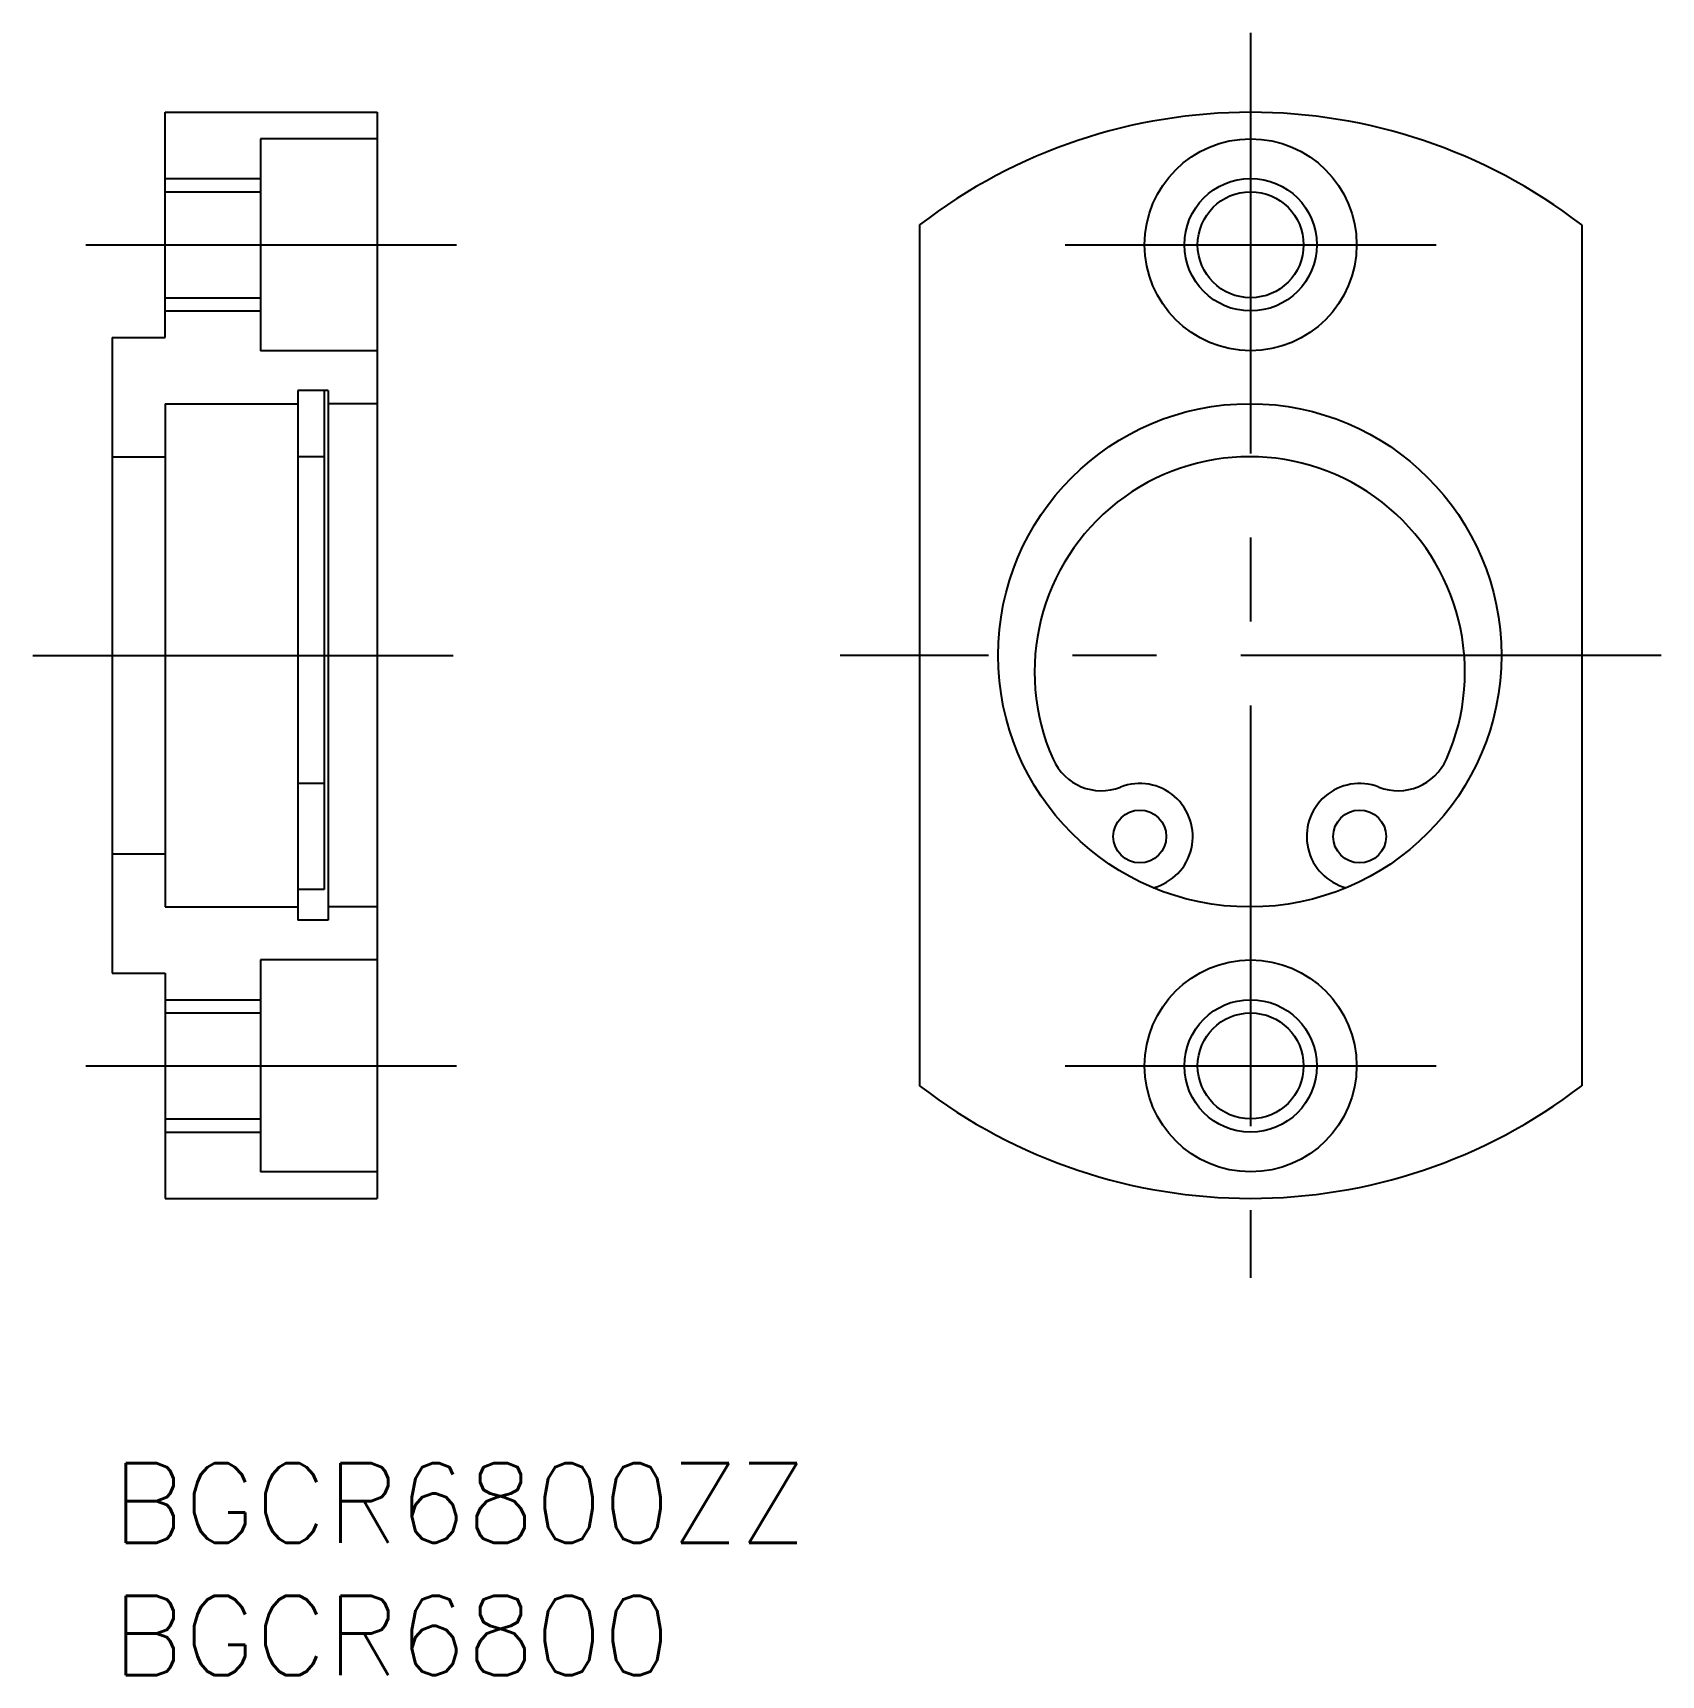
# Model space of a CAD drawing. Extents: x -3 to 58.5, y -8 to 54.
import ezdxf

# ---------------------------------------------------------------- set-up
doc = ezdxf.new("R2010")
doc.units = 0
doc.header["$LTSCALE"] = 0.5
doc.linetypes.add('CENTER', pattern=[50.8, 31.75, -6.35, 6.35, -6.35])
for name, color, linetype in [('MSM_CENTER', 1, 'CENTER'), ('MSM_CONTINUOUS', 7, 'CONTINUOUS'), ('MSM_NARROW', 5, 'CONTINUOUS'), ('MSM_PART_NUMBER', 7, 'CONTINUOUS')]:
    doc.layers.add(name, color=color, linetype=linetype)
doc.styles.get("Standard").update_dxf_attribs({"font": 'txt.shx', "height": 3, "bigfont": 'bigfont.shx'})

# ---------------------------------------------------------------- blocks, each defined once
blk = doc.blocks.new('*U4')
at = {"layer": 'MSM_PART_NUMBER'}
blk.add_text('BGCR6800ZZ', height=3, dxfattribs=at).set_placement((0, -3))
blk = doc.blocks.new('*U5')
at = {"layer": 'MSM_PART_NUMBER'}
blk.add_text('BGCR6800', height=3, dxfattribs=at).set_placement((0, -8))

msp = doc.modelspace()

# ---------------------------------------------------------------- linework, layer by layer
at = {"layer": 'MSM_CENTER'}
for p, q in [((42.976, 54), (42.976, 7)), ((-1, 46), (13, 46)), ((35.976, 46), (49.976, 46)), ((-3, 30.5), (13, 30.5)), ((58.476, 30.5), (27.476, 30.5)), ((-1, 15), (13, 15)), ((35.976, 15), (49.976, 15))]:
    msp.add_line(p, q, dxfattribs=at)
at = {"layer": 'MSM_CONTINUOUS'}
for p, q in [((2, 42.5), (2, 51)), ((2, 51), (10, 51)), ((10, 51), (10, 10)), ((5.6, 50), (5.6, 42)), ((10, 50), (5.6, 50)), ((2, 48), (5.6, 48)), ((30.476, 46.748), (30.476, 14.252)), ((55.476, 46.748), (55.476, 14.252)), ((2, 44), (5.6, 44)), ((0, 42.5), (0, 18.5)), ((0, 42.5), (2, 42.5)), ((10, 42), (5.6, 42)), ((7, 40.5), (7, 20.5)), ((8.15, 40.5, 0.5), (7, 40.5, 0.5)), ((8, 40.5), (8, 21.661)), ((8.15, 40.5), (8.15, 20.5)), ((2, 40), (2, 21)), ((2, 40), (7, 40)), ((10, 40, 0.5), (8.15, 40, 0.5)), ((0, 38), (2, 38)), ((8, 38, 0.5), (7, 38, 0.5)), ((8, 25.661, 0.5), (7, 25.661, 0.5)), ((0, 23), (2, 23)), ((8, 21.661, 0.5), (7, 21.661, 0.5)), ((2, 21), (7, 21)), ((8.15, 20.5, 0.5), (7, 20.5, 0.5)), ((10, 21, 0.5), (8.15, 21, 0.5)), ((10, 19), (5.6, 19)), ((5.6, 19), (5.6, 11)), ((0, 18.5), (2, 18.5)), ((2, 18.5), (2, 10)), ((2, 17), (5.6, 17)), ((2, 13), (5.6, 13)), ((10, 11), (5.6, 11)), ((2, 10), (10, 10))]:
    msp.add_line(p, q, dxfattribs=at)
for centre, radius in [((42.976, 46), 4), ((42.976, 46), 2), ((42.943, 30.5), 9.5), ((38.793, 23.661), 1), ((47.093, 23.661), 1), ((42.976, 15), 4), ((42.976, 15), 2)]:
    msp.add_circle(centre, radius, dxfattribs=at)
for centre, radius, start, end in [((42.976, 30.5), 20.5, 52.42813, 127.57187), ((42.943, 29.875), 8.125, 336.05719, 203.94281), ((37.345, 27.389), 2, 203.94281, 291.2223), ((48.541, 27.389), 2, 248.7777, 336.05719), ((38.793, 23.661), 2, 284.69943, 111.2223), ((47.093, 23.661), 2, 68.7777, 255.30057), ((42.976, 30.5), 20.5, 232.42813, 307.57187)]:
    msp.add_arc(centre, radius, start, end, dxfattribs=at)
at = {"layer": 'MSM_NARROW'}
for p, q in [((2, 48.5), (5.6, 48.5)), ((2, 43.5), (5.6, 43.5)), ((2, 17.5), (5.6, 17.5)), ((2, 12.5), (5.6, 12.5))]:
    msp.add_line(p, q, dxfattribs=at)
for centre in [(42.976, 46), (42.976, 15)]:
    msp.add_circle(centre, 2.5, dxfattribs=at)

# ---------------------------------------------------------------- block references
at = {"layer": 'MSM_CONTINUOUS'}
for name in ['*U4', '*U5']:
    msp.add_blockref(name, (0, 0), dxfattribs=at)

doc.saveas('drawing.dxf')
